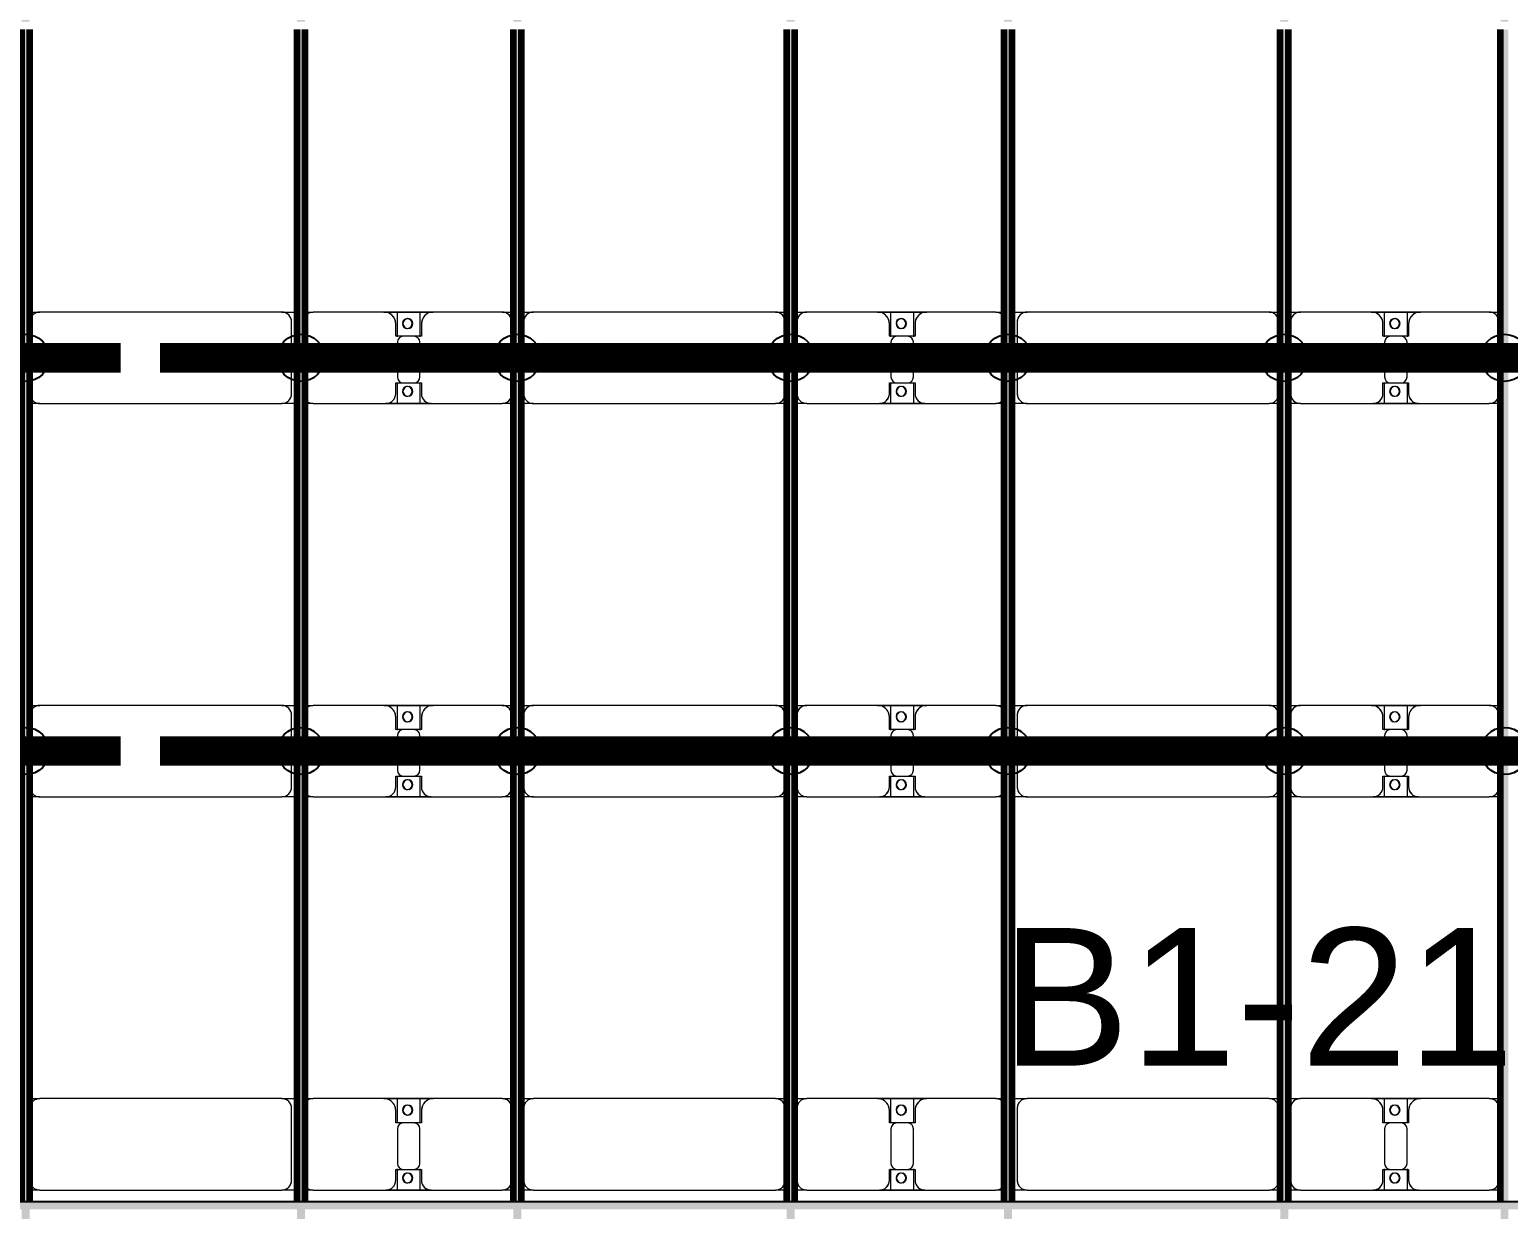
# Model space of a CAD drawing. Header units: millimetres. Extents: x -268744 to 115753, y -96240 to -10461.
# Drawn here: x -239644 to -232124, y -28647 to -22647 of the extents above; entities that cross this region are included whole.
import ezdxf

# ---------------------------------------------------------------- set-up
doc = ezdxf.new("R2010")
doc.units = ezdxf.units.MM
doc.layers.add('A-GENM', color=13, linetype='Continuous', lineweight=9)
doc.layers.add('S-BEAM', color=12, linetype='Continuous', lineweight=9)
doc.layers.add('GC-GHI CHU', color=2, linetype='Continuous')
doc.layers.add('GC-HOP 40x60 GIA CUONG', color=1, linetype='Continuous')
doc.styles.add('GC_VN', font='arial.ttf')

# ---------------------------------------------------------------- blocks, each defined once
blk = doc.blocks.new('Dầm C52 - Dầm C52-V2-KHUNG KẾT CẤU BÈ PIN 1')
at = {"layer": 'S-BEAM', "lineweight": 140}
h = blk.add_hatch(color=1, dxfattribs=at)
h.paths.add_polyline_path([(-25480.9, 20), (-25480.9, -20), (-25440.9, -20), (-25440.9, 20)])
h.paths.add_polyline_path([(-25400.9, 20), (-25400.9, -20), (-19440.9, -20), (-19443, 20), (-24983.5, 20)])
h.paths.add_polyline_path([(-19400.9, 20), (-19400.9, -20), (-13440.9, -20), (-13440.9, 20), (-18519.6, 20)])
h.paths.add_polyline_path([(-13400.9, -20), (-7440.9, -20), (-7440.9, 20), (-13400.9, 20)])
h.paths.add_polyline_path([(-7400.9, 20), (-7400.9, -20), (-1440.9, -20), (-1440.9, 20), (-6515.3, 20)])
h.paths.add_polyline_path([(-1400.9, 20), (-1400.9, -20), (4559.1, -20), (4559.1, 20), (-974.9, 20)])
h.paths.add_polyline_path([(4599.1, -20), (10559.1, -20), (10559.1, 20), (4599.1, 20)])
h.paths.add_polyline_path([(10599.1, -20), (16559.1, -20), (16559.1, 20), (10599.1, 20)])
h.paths.add_polyline_path([(16599.1, 20), (16599.1, -20), (22559.1, -20), (22559.1, 20), (17493.2, 20)])
h.paths.add_polyline_path([(22599.1, 20), (22599.1, -20), (25259.1, -20), (25259.1, 20), (23033.7, 20)])
h.paths.add_polyline_path([(25299.1, -20), (25480.9, -20), (25480.9, 20), (25299.1, 20)])
at = {"layer": 'S-BEAM', "color": 1, "lineweight": 140}
for p, q in [((16599.1, 20), (22559.1, 20)), ((22559.1, -20), (16599.1, -20))]:
    blk.add_line(p, q, dxfattribs=at)
blk = doc.blocks.new('Dầm C52 - Dầm C52-102503-KHUNG KẾT CẤU BÈ PIN 1')
at = {"layer": 'S-BEAM', "lineweight": 140}
h = blk.add_hatch(color=1, dxfattribs=at)
h.paths.add_polyline_path([(-25480.9, 20), (-25480.9, -20), (-25440.9, -20), (-25440.9, 20)])
h.paths.add_polyline_path([(-25400.9, 20), (-25400.9, -20), (-19440.9, -20), (-19443, 20), (-24983.5, 20)])
h.paths.add_polyline_path([(-19400.9, 20), (-19400.9, -20), (-13440.9, -20), (-13440.9, 20), (-17596.2, 20)])
h.paths.add_polyline_path([(-13400.9, -20), (-7440.9, -20), (-7440.9, 20), (-13400.9, 20)])
h.paths.add_polyline_path([(-7400.9, -20), (-1440.9, -20), (-1440.9, 20), (-7400.9, 20)])
h.paths.add_polyline_path([(-1400.9, -20), (4559.1, -20), (4559.1, 20), (-1400.9, 20)])
h.paths.add_polyline_path([(4599.1, -20), (10559.1, -20), (10559.1, 20), (4599.1, 20)])
h.paths.add_polyline_path([(10599.1, 20), (10599.1, -20), (16559.1, -20), (16559.1, 20), (11952.8, 20)])
h.paths.add_polyline_path([(16599.1, -20), (22559.1, -20), (22559.1, 20), (16599.1, 20)])
h.paths.add_polyline_path([(22599.1, -20), (25259.1, -20), (25259.1, 20), (22599.1, 20)])
h.paths.add_polyline_path([(25299.1, -20), (25441.8, -20), (25441.8, 20), (25299.1, 20)])
at = {"layer": 'S-BEAM', "color": 1, "lineweight": 140}
for p, q in [((16599.1, 20), (22559.1, 20)), ((22559.1, -20), (16599.1, -20))]:
    blk.add_line(p, q, dxfattribs=at)
blk = doc.blocks.new('Dầm C52 - Dầm C52-V20-KHUNG KẾT CẤU BÈ PIN 1')
at = {"layer": 'S-BEAM', "lineweight": 140}
h = blk.add_hatch(color=1, dxfattribs=at)
h.paths.add_polyline_path([(-25480.9, 20), (-25480.9, -20), (-25440.9, -20), (-25440.9, 20)])
h.paths.add_polyline_path([(-25400.9, 1.6), (-25400.9, -20), (-19440.9, -20), (-19443, 20), (-25400.9, 20)])
h.paths.add_polyline_path([(-19400.9, -20), (-13440.9, -20), (-13440.9, 20), (-19400.9, 20), (-19400.9, 1.6)])
h.paths.add_polyline_path([(-13400.9, 1.6), (-13400.9, -20), (-7440.9, -20), (-7440.9, 20), (-13400.9, 20)])
h.paths.add_polyline_path([(-7400.9, 20), (-7400.9, -20), (-1440.9, -20), (-1440.9, 20), (-6515.3, 20)])
h.paths.add_polyline_path([(-1400.9, 1.6), (-1400.9, -20), (4559.1, -20), (4559.1, 20), (-1400.9, 20)])
h.paths.add_polyline_path([(4599.1, 1.6), (4599.1, -20), (10559.1, -20), (10559.1, 20), (4599.1, 20)])
h.paths.add_polyline_path([(10599.1, 20), (10599.1, -20), (16559.1, -20), (16559.1, 20), (11029.4, 20)])
h.paths.add_polyline_path([(16599.1, 20), (16599.1, -20), (22559.1, -20), (22559.1, 20), (17493.2, 20)])
h.paths.add_polyline_path([(22599.1, 1.6), (22599.1, -20), (25259.1, -20), (25259.1, 20), (22599.1, 20)])
h.paths.add_polyline_path([(25299.1, -20), (25441.8, -20), (25441.8, 20), (25299.1, 20), (25299.1, 1.6)])
at = {"layer": 'S-BEAM', "color": 1, "lineweight": 140}
for p, q in [((16599.1, 20), (22559.1, 20)), ((22559.1, -20), (16599.1, -20))]:
    blk.add_line(p, q, dxfattribs=at)
blk = doc.blocks.new('Dầm C52 - Dầm C52-V1-KHUNG KẾT CẤU BÈ PIN 1')
at = {"layer": 'S-BEAM', "lineweight": 140}
h = blk.add_hatch(color=1, dxfattribs=at)
h.paths.add_polyline_path([(-25480.9, 20), (-25480.9, -20), (-25440.9, -20), (-25445.2, 20)])
h.paths.add_polyline_path([(-25400.9, -20), (-19440.9, -20), (-19443, 20), (-25400.9, 20)])
h.paths.add_polyline_path([(-19400.9, 20), (-19400.9, -20), (-13440.9, -20), (-13440.9, 20), (-18981.3, 20)])
h.paths.add_polyline_path([(-13400.9, -20), (-7440.9, -20), (-7440.9, 20), (-13400.9, 20)])
h.paths.add_polyline_path([(-7400.9, 20), (-7400.9, -20), (-1440.9, -20), (-1440.9, 20), (-6977, 20)])
h.paths.add_polyline_path([(-1400.9, -20), (4559.1, -20), (4559.1, 20), (-1400.9, 20)])
h.paths.add_polyline_path([(4599.1, 20), (4599.1, -20), (10559.1, -20), (10559.1, 20), (5027.2, 20)])
h.paths.add_polyline_path([(10599.1, -20), (16559.1, -20), (16559.1, 20), (10599.1, 20)])
h.paths.add_polyline_path([(16599.1, 20), (16599.1, -20), (22559.1, -20), (22559.1, 20), (17031.5, 20)])
h.paths.add_polyline_path([(22599.1, -20), (25259.1, -20), (25259.1, 20), (22599.1, 20)])
h.paths.add_polyline_path([(25299.1, -20), (25480.9, -20), (25480.9, 20), (25299.1, 20)])
at = {"layer": 'S-BEAM', "color": 1, "lineweight": 140}
for p, q in [((16599.1, 20), (22559.1, 20)), ((22559.1, -20), (16599.1, -20))]:
    blk.add_line(p, q, dxfattribs=at)
blk = doc.blocks.new('Dầm C52 - Dầm C52-V21-KHUNG KẾT CẤU BÈ PIN 1')
at = {"layer": 'S-BEAM', "lineweight": 140}
h = blk.add_hatch(color=1, dxfattribs=at)
h.paths.add_polyline_path([(-25480.9, 20), (-25480.9, -20), (-25440.9, -20), (-25445.2, 20)])
h.paths.add_polyline_path([(-25400.9, 20), (-25400.9, -20), (-19440.9, -20), (-19443, 20), (-24983.5, 20)])
h.paths.add_polyline_path([(-19400.9, 5.7), (-19400.9, -20), (-13440.9, -20), (-13440.9, 20), (-19400.9, 20)])
h.paths.add_polyline_path([(-13400.9, 5.7), (-13400.9, -20), (-7440.9, -20), (-7440.9, 20), (-13400.9, 20)])
h.paths.add_polyline_path([(-7400.9, -20), (-1440.9, -20), (-1440.9, 20), (-7400.9, 20), (-7400.9, 5.7)])
h.paths.add_polyline_path([(-1400.9, 5.7), (-1400.9, -20), (4559.1, -20), (4559.1, 20), (-1400.9, 20)])
h.paths.add_polyline_path([(4599.1, 20), (4599.1, -20), (10559.1, -20), (10559.1, 20), (5027.2, 20)])
h.paths.add_polyline_path([(10599.1, 5.7), (10599.1, -20), (16559.1, -20), (16559.1, 20), (10599.1, 20)])
h.paths.add_polyline_path([(16599.1, -20), (22559.1, -20), (22559.1, 20), (16599.1, 20), (16599.1, 5.7)])
h.paths.add_polyline_path([(22599.1, 5.7), (22599.1, -20), (25259.1, -20), (25259.1, 20), (22599.1, 20)])
h.paths.add_polyline_path([(25299.1, -20), (25480.9, -20), (25480.9, 20), (25299.1, 20), (25299.1, 5.7)])
at = {"layer": 'S-BEAM', "color": 1, "lineweight": 140}
blk.add_line((16599.1, 20), (22559.1, 20), dxfattribs=at)
blk = doc.blocks.new('Dai phao do pin - DẢI PHAO ĐỠ PIN-V17-KHUNG KẾT CẤU BÈ PIN 1')
at = {"layer": 'A-GENM', "color": 7}
for p, q in [((14387.6, 241.6), (14439.7, 241.6)), ((14387.6, 241.6), (14439.7, 241.6)), ((15670.3, 241.6), (14439.7, 241.6)), ((15670.3, 241.6), (15747.6, 241.6)), ((15670.3, 241.6), (15747.6, 241.6)), ((15787.6, 241.6), (15829.7, 241.6)), ((15787.6, 241.6), (15829.7, 241.6)), ((16189.7, 241.6), (15829.7, 241.6)), ((16189.7, 241.6), (16372.2, 241.6)), ((16372.2, 241.6), (16189.7, 241.6)), ((16257.8, 241.6), (16440.3, 241.6)), ((16257.8, 116.2), (16257.8, 241.6)), ((16440.3, 241.6), (16257.8, 241.6)), ((16372.2, 241.6), (16372.2, 116.2)), ((16790.3, 241.6), (16440.3, 241.6)), ((16790.3, 241.6), (16847.6, 241.6)), ((16790.3, 241.6), (16847.6, 241.6)), ((16887.6, 241.6), (16949.7, 241.6)), ((16887.6, 241.6), (16949.7, 241.6)), ((18180.3, 241.6), (16949.7, 241.6)), ((18180.3, 241.6), (18237.6, 241.6)), ((18180.3, 241.6), (18237.6, 241.6)), ((18277.6, 241.6), (18339.7, 241.6)), ((18277.6, 241.6), (18339.7, 241.6)), ((18699.7, 241.6), (18339.7, 241.6)), ((18699.7, 241.6), (18882.2, 241.6)), ((18882.2, 241.6), (18699.7, 241.6)), ((18767.8, 241.6), (18950.3, 241.6)), ((18767.8, 116.2), (18767.8, 241.6)), ((18950.3, 241.6), (18767.8, 241.6)), ((18882.2, 241.6), (18882.2, 116.2)), ((19300.3, 241.6), (18950.3, 241.6)), ((19300.3, 241.6), (19342.6, 241.6)), ((19300.3, 241.6), (19342.6, 241.6)), ((19382.6, 241.6), (19459.7, 241.6)), ((19382.6, 241.6), (19459.7, 241.6)), ((20690.3, 241.6), (19459.7, 241.6)), ((20690.3, 241.6), (20747.6, 241.6)), ((20690.3, 241.6), (20747.6, 241.6)), ((20787.6, 241.6), (20849.7, 241.6)), ((20787.6, 241.6), (20849.7, 241.6)), ((21209.7, 241.6), (20849.7, 241.6)), ((21209.7, 241.6), (21392.2, 241.6)), ((21392.2, 241.6), (21209.7, 241.6)), ((21277.8, 241.6), (21460.3, 241.6)), ((21277.8, 116.2), (21277.8, 241.6)), ((21460.3, 241.6), (21277.8, 241.6)), ((21392.2, 241.6), (21392.2, 116.2)), ((21810.3, 241.6), (21460.3, 241.6)), ((21810.3, 241.6), (21867.6, 241.6)), ((21810.3, 241.6), (21867.6, 241.6)), ((14389.7, 191.6), (14389.7, -173.4)), ((15720.3, -173.4), (15720.3, 191.6)), ((16249.7, 118.2), (16249.7, 181.6)), ((16380.3, 181.6), (16380.3, 118.2)), ((16840.3, -173.4), (16840.3, 191.6)), ((16899.7, 191.6), (16899.7, -173.4)), ((18230.3, -173.4), (18230.3, 191.6)), ((18289.7, 191.6), (18289.7, -173.4)), ((18759.7, 118.2), (18759.7, 181.6)), ((18890.3, 181.6), (18890.3, 118.2)), ((19409.7, 191.6), (19409.7, -173.4)), ((20740.3, -173.4), (20740.3, 191.6)), ((20799.7, 191.6), (20799.7, -173.4)), ((21269.7, 118.2), (21269.7, 181.6)), ((21400.3, 181.6), (21400.3, 118.2)), ((21860.3, -173.4), (21860.3, 191.6)), ((16342.2, 118.2), (16249.7, 118.2)), ((16257.8, 88.2), (16257.8, -88.2)), ((16380.3, 118.2), (16287.8, 118.2)), ((16372.2, -88.2), (16372.2, 88.2)), ((18852.2, 118.2), (18759.7, 118.2)), ((18767.8, 88.2), (18767.8, -88.2)), ((18890.3, 118.2), (18797.8, 118.2)), ((18882.2, -88.2), (18882.2, 88.2)), ((21362.2, 118.2), (21269.7, 118.2)), ((21277.8, 88.2), (21277.8, -88.2)), ((21400.3, 118.2), (21307.8, 118.2)), ((21392.2, -88.2), (21392.2, 88.2)), ((16249.7, -173.4), (16249.7, -118.2)), ((16249.7, -118.2), (16342.2, -118.2)), ((16257.8, -223.4), (16257.8, -116.2)), ((16287.8, -118.2), (16380.3, -118.2)), ((16372.2, -116.2), (16372.2, -223.4)), ((16380.3, -118.2), (16380.3, -173.4)), ((18759.7, -173.4), (18759.7, -118.2)), ((18759.7, -118.2), (18852.2, -118.2)), ((18767.8, -223.4), (18767.8, -116.2)), ((18797.8, -118.2), (18890.3, -118.2)), ((18882.2, -116.2), (18882.2, -223.4)), ((18890.3, -118.2), (18890.3, -173.4)), ((21269.7, -173.4), (21269.7, -118.2)), ((21269.7, -118.2), (21362.2, -118.2)), ((21277.8, -223.4), (21277.8, -116.2)), ((21307.8, -118.2), (21400.3, -118.2)), ((21392.2, -116.2), (21392.2, -223.4)), ((21400.3, -118.2), (21400.3, -173.4)), ((14439.7, -223.4), (14387.6, -223.4)), ((14439.7, -223.4), (14387.6, -223.4)), ((14439.7, -223.4), (15670.3, -223.4)), ((15747.6, -223.4), (15670.3, -223.4)), ((15747.6, -223.4), (15670.3, -223.4)), ((15829.7, -223.4), (15787.6, -223.4)), ((15829.7, -223.4), (15787.6, -223.4)), ((15829.7, -223.4), (16199.7, -223.4)), ((16372.2, -223.4), (16199.7, -223.4)), ((16199.7, -223.4), (16372.2, -223.4)), ((16430.3, -223.4), (16257.8, -223.4)), ((16257.8, -223.4), (16430.3, -223.4)), ((16430.3, -223.4), (16790.3, -223.4)), ((16847.6, -223.4), (16790.3, -223.4)), ((16847.6, -223.4), (16790.3, -223.4)), ((16949.7, -223.4), (16887.6, -223.4)), ((16949.7, -223.4), (16887.6, -223.4)), ((16949.7, -223.4), (18180.3, -223.4)), ((18237.6, -223.4), (18180.3, -223.4)), ((18237.6, -223.4), (18180.3, -223.4)), ((18339.7, -223.4), (18277.6, -223.4)), ((18339.7, -223.4), (18277.6, -223.4)), ((18339.7, -223.4), (18709.7, -223.4)), ((18882.2, -223.4), (18709.7, -223.4)), ((18709.7, -223.4), (18882.2, -223.4)), ((18940.3, -223.4), (18767.8, -223.4)), ((18767.8, -223.4), (18940.3, -223.4)), ((18940.3, -223.4), (19300.3, -223.4)), ((19342.6, -223.4), (19300.3, -223.4)), ((19342.6, -223.4), (19300.3, -223.4)), ((19459.7, -223.4), (19382.6, -223.4)), ((19459.7, -223.4), (19382.6, -223.4)), ((19459.7, -223.4), (20690.3, -223.4)), ((20747.6, -223.4), (20690.3, -223.4)), ((20747.6, -223.4), (20690.3, -223.4)), ((20849.7, -223.4), (20787.6, -223.4)), ((20849.7, -223.4), (20787.6, -223.4)), ((20849.7, -223.4), (21219.7, -223.4)), ((21392.2, -223.4), (21219.7, -223.4)), ((21219.7, -223.4), (21392.2, -223.4)), ((21450.3, -223.4), (21277.8, -223.4)), ((21277.8, -223.4), (21450.3, -223.4)), ((21450.3, -223.4), (21810.3, -223.4)), ((21867.6, -223.4), (21810.3, -223.4)), ((21867.6, -223.4), (21810.3, -223.4))]:
    blk.add_line(p, q, dxfattribs=at)
for centre, radius, start, end in [((14439.7, 191.6), 50, 90, 180), ((14439.7, 191.6), 50, 105, 135), ((15670.3, 191.6), 50, 360, 90), ((15670.3, 191.6), 50, 60, 90), ((15829.7, 191.6), 50, 90, 150), ((15829.7, 191.6), 50, 105, 150), ((16189.7, 181.6), 60, 0, 90), ((16189.7, 181.6), 60, 0, 60), ((16440.3, 181.6), 60, 90, 180), ((16440.3, 181.6), 60, 120, 180), ((16790.3, 191.6), 50, 0, 90), ((16790.3, 191.6), 50, 0, 75), ((16949.7, 191.6), 50, 90, 180), ((16949.7, 191.6), 50, 105, 135), ((18180.3, 191.6), 50, 0, 90), ((18180.3, 191.6), 50, 60, 90), ((18339.7, 191.6), 50, 90, 180), ((18339.7, 191.6), 50, 105, 180), ((18699.7, 181.6), 60, 360, 90), ((18699.7, 181.6), 60, 360, 60), ((18950.3, 181.6), 60, 90, 180), ((18950.3, 181.6), 60, 120, 180), ((19300.3, 191.6), 50, 30, 90), ((19300.3, 191.6), 50, 30, 75), ((19459.7, 191.6), 50, 90, 180), ((19459.7, 191.6), 50, 105, 135), ((20690.3, 191.6), 50, 0, 90), ((20690.3, 191.6), 50, 60, 90), ((20849.7, 191.6), 50, 90, 180), ((20849.7, 191.6), 50, 105, 180), ((21209.7, 181.6), 60, 0, 90), ((21209.7, 181.6), 60, 0, 60), ((21460.3, 181.6), 60, 90, 180), ((21460.3, 181.6), 60, 120, 180), ((21810.3, 191.6), 50, 0, 90), ((21810.3, 191.6), 50, 0, 75), ((14439.7, 191.6), 50, 150, 180), ((15670.3, 191.6), 50, 15, 30), ((16308.6, 183.2), 25, 0, 180), ((16308.6, 183.2), 25, 180, 0), ((16308.6, 183.2), 25, 360, 165), ((16311.4, 183.2), 25, 0, 180), ((16311.4, 183.2), 25, 90, 180), ((16311.4, 183.2), 25, 180, 360), ((16311.4, 183.2), 25, 180, 300), ((16308.6, 183.2), 25, 210, 0), ((16311.4, 183.2), 25, 15, 75), ((16311.4, 183.2), 25, 330, 345), ((16949.7, 191.6), 50, 150, 180), ((18180.3, 191.6), 50, 15, 30), ((18818.6, 183.2), 25, 0, 180), ((18818.6, 183.2), 25, 180, 0), ((18818.6, 183.2), 25, 0, 165), ((18821.4, 183.2), 25, 0, 180), ((18821.4, 183.2), 25, 90, 180), ((18821.4, 183.2), 25, 180, 0), ((18821.4, 183.2), 25, 180, 300), ((18818.6, 183.2), 25, 210, 0), ((18821.4, 183.2), 25, 15, 75), ((18821.4, 183.2), 25, 330, 345), ((19459.7, 191.6), 50, 150, 180), ((20690.3, 191.6), 50, 15, 30), ((21328.6, 183.2), 25, 0, 180), ((21328.6, 183.2), 25, 180, 0), ((21328.6, 183.2), 25, 0, 165), ((21331.4, 183.2), 25, 360, 180), ((21331.4, 183.2), 25, 90, 180), ((21331.4, 183.2), 25, 180, 0), ((21331.4, 183.2), 25, 180, 300), ((21328.6, 183.2), 25, 210, 0), ((21331.4, 183.2), 25, 15, 75), ((21331.4, 183.2), 25, 330, 345), ((16287.8, 88.2), 30, 90, 180), ((16342.2, 88.2), 30, 0, 90), ((18797.8, 88.2), 30, 90, 180), ((18852.2, 88.2), 30, 360, 90), ((21307.8, 88.2), 30, 90, 180), ((21362.2, 88.2), 30, 0, 90), ((16287.8, -88.2), 30, 180, 270), ((16308.6, -161.8), 25, 360, 180), ((16308.6, -161.8), 25, 105, 165), ((16311.4, -161.8), 25, 0, 180), ((16311.4, -161.8), 25, 105, 180), ((16308.6, -161.8), 25, 0, 75), ((16311.4, -161.8), 25, 15, 75), ((16342.2, -88.2), 30, 270, 0), ((18797.8, -88.2), 30, 180, 270), ((18818.6, -161.8), 25, 0, 180), ((18818.6, -161.8), 25, 105, 165), ((18821.4, -161.8), 25, 0, 180), ((18821.4, -161.8), 25, 105, 180), ((18818.6, -161.8), 25, 0, 75), ((18821.4, -161.8), 25, 15, 75), ((18852.2, -88.2), 30, 270, 0), ((21307.8, -88.2), 30, 180, 270), ((21328.6, -161.8), 25, 0, 180), ((21328.6, -161.8), 25, 105, 165), ((21331.4, -161.8), 25, 360, 180), ((21331.4, -161.8), 25, 105, 180), ((21328.6, -161.8), 25, 0, 75), ((21331.4, -161.8), 25, 15, 75), ((21362.2, -88.2), 30, 270, 0), ((14439.7, -173.4), 50, 180, 270), ((14439.7, -173.4), 50, 180, 210), ((14439.7, -173.4), 50, 240, 270), ((15670.3, -173.4), 50, 270, 0), ((15670.3, -173.4), 50, 285, 300), ((15670.3, -173.4), 50, 330, 0), ((15829.7, -173.4), 50, 210, 270), ((15829.7, -173.4), 50, 210, 255), ((16199.7, -173.4), 50, 270, 360), ((16199.7, -173.4), 50, 285, 360), ((16308.6, -161.8), 25, 180, 360), ((16308.6, -161.8), 25, 195, 360), ((16311.4, -161.8), 25, 180, 0), ((16311.4, -161.8), 25, 180, 270), ((16311.4, -161.8), 25, 285, 345), ((16430.3, -173.4), 50, 180, 270), ((16430.3, -173.4), 50, 180, 255), ((16790.3, -173.4), 50, 270, 360), ((16790.3, -173.4), 50, 285, 360), ((16949.7, -173.4), 50, 180, 270), ((16949.7, -173.4), 50, 180, 210), ((16949.7, -173.4), 50, 240, 270), ((18180.3, -173.4), 50, 270, 0), ((18180.3, -173.4), 50, 285, 300), ((18180.3, -173.4), 50, 330, 360), ((18339.7, -173.4), 50, 180, 270), ((18339.7, -173.4), 50, 180, 255), ((18709.7, -173.4), 50, 270, 360), ((18709.7, -173.4), 50, 285, 360), ((18818.6, -161.8), 25, 180, 0), ((18818.6, -161.8), 25, 195, 0), ((18821.4, -161.8), 25, 180, 0), ((18821.4, -161.8), 25, 180, 270), ((18821.4, -161.8), 25, 285, 345), ((18940.3, -173.4), 50, 180, 270), ((18940.3, -173.4), 50, 180, 255), ((19300.3, -173.4), 50, 270, 330), ((19300.3, -173.4), 50, 285, 330), ((19459.7, -173.4), 50, 180, 270), ((19459.7, -173.4), 50, 180, 210), ((19459.7, -173.4), 50, 240, 270), ((20690.3, -173.4), 50, 270, 0), ((20690.3, -173.4), 50, 285, 300), ((20690.3, -173.4), 50, 330, 0), ((20849.7, -173.4), 50, 180, 270), ((20849.7, -173.4), 50, 180, 255), ((21219.7, -173.4), 50, 270, 360), ((21219.7, -173.4), 50, 285, 360), ((21328.6, -161.8), 25, 180, 0), ((21328.6, -161.8), 25, 195, 0), ((21331.4, -161.8), 25, 180, 360), ((21331.4, -161.8), 25, 180, 270), ((21331.4, -161.8), 25, 285, 345), ((21450.3, -173.4), 50, 180, 270), ((21450.3, -173.4), 50, 180, 255), ((21810.3, -173.4), 50, 270, 0), ((21810.3, -173.4), 50, 285, 0)]:
    blk.add_arc(centre, radius, start, end, dxfattribs=at)
blk = doc.blocks.new('Dai phao do pin - DẢI PHAO ĐỠ PIN-V22-KHUNG KẾT CẤU BÈ PIN 1')
at = {"layer": 'A-GENM', "color": 7}
for p, q in [((14387.6, 241.6), (14439.7, 241.6)), ((14387.6, 241.6), (14439.7, 241.6)), ((15670.3, 241.6), (14439.7, 241.6)), ((15670.3, 241.6), (15747.6, 241.6)), ((15670.3, 241.6), (15747.6, 241.6)), ((15787.6, 241.6), (15829.7, 241.6)), ((15787.6, 241.6), (15829.7, 241.6)), ((16189.7, 241.6), (15829.7, 241.6)), ((16189.7, 241.6), (16372.2, 241.6)), ((16372.2, 241.6), (16189.7, 241.6)), ((16257.8, 241.6), (16440.3, 241.6)), ((16257.8, 116.2), (16257.8, 241.6)), ((16440.3, 241.6), (16257.8, 241.6)), ((16372.2, 241.6), (16372.2, 116.2)), ((16790.3, 241.6), (16440.3, 241.6)), ((16790.3, 241.6), (16847.6, 241.6)), ((16790.3, 241.6), (16847.6, 241.6)), ((16887.6, 241.6), (16949.7, 241.6)), ((16887.6, 241.6), (16949.7, 241.6)), ((18180.3, 241.6), (16949.7, 241.6)), ((18180.3, 241.6), (18237.6, 241.6)), ((18180.3, 241.6), (18237.6, 241.6)), ((18277.6, 241.6), (18339.7, 241.6)), ((18277.6, 241.6), (18339.7, 241.6)), ((18699.7, 241.6), (18339.7, 241.6)), ((18699.7, 241.6), (18882.2, 241.6)), ((18882.2, 241.6), (18699.7, 241.6)), ((18767.8, 241.6), (18950.3, 241.6)), ((18767.8, 116.2), (18767.8, 241.6)), ((18950.3, 241.6), (18767.8, 241.6)), ((18882.2, 241.6), (18882.2, 116.2)), ((19300.3, 241.6), (18950.3, 241.6)), ((19300.3, 241.6), (19342.6, 241.6)), ((19300.3, 241.6), (19342.6, 241.6)), ((19382.6, 241.6), (19459.7, 241.6)), ((19382.6, 241.6), (19459.7, 241.6)), ((20690.3, 241.6), (19459.7, 241.6)), ((20690.3, 241.6), (20747.6, 241.6)), ((20690.3, 241.6), (20747.6, 241.6)), ((20787.6, 241.6), (20849.7, 241.6)), ((20787.6, 241.6), (20849.7, 241.6)), ((21209.7, 241.6), (20849.7, 241.6)), ((21209.7, 241.6), (21392.2, 241.6)), ((21392.2, 241.6), (21209.7, 241.6)), ((21277.8, 241.6), (21460.3, 241.6)), ((21277.8, 116.2), (21277.8, 241.6)), ((21460.3, 241.6), (21277.8, 241.6)), ((21392.2, 241.6), (21392.2, 116.2)), ((21810.3, 241.6), (21460.3, 241.6)), ((21810.3, 241.6), (21867.6, 241.6)), ((21810.3, 241.6), (21867.6, 241.6)), ((14389.7, 191.6), (14389.7, -173.4)), ((15720.3, -173.4), (15720.3, 191.6)), ((16249.7, 118.2), (16249.7, 181.6)), ((16380.3, 181.6), (16380.3, 118.2)), ((16840.3, -173.4), (16840.3, 191.6)), ((16899.7, 191.6), (16899.7, -173.4)), ((18230.3, -173.4), (18230.3, 191.6)), ((18289.7, 191.6), (18289.7, -173.4)), ((18759.7, 118.2), (18759.7, 181.6)), ((18890.3, 181.6), (18890.3, 118.2)), ((19409.7, 191.6), (19409.7, -173.4)), ((20740.3, -173.4), (20740.3, 191.6)), ((20799.7, 191.6), (20799.7, -173.4)), ((21269.7, 118.2), (21269.7, 181.6)), ((21400.3, 181.6), (21400.3, 118.2)), ((21860.3, -173.4), (21860.3, 191.6)), ((16342.2, 118.2), (16249.7, 118.2)), ((16257.8, 88.2), (16257.8, -88.2)), ((16380.3, 118.2), (16287.8, 118.2)), ((16372.2, -88.2), (16372.2, 88.2)), ((18852.2, 118.2), (18759.7, 118.2)), ((18767.8, 88.2), (18767.8, -88.2)), ((18890.3, 118.2), (18797.8, 118.2)), ((18882.2, -88.2), (18882.2, 88.2)), ((21362.2, 118.2), (21269.7, 118.2)), ((21277.8, 88.2), (21277.8, -88.2)), ((21400.3, 118.2), (21307.8, 118.2)), ((21392.2, -88.2), (21392.2, 88.2)), ((16249.7, -173.4), (16249.7, -118.2)), ((16249.7, -118.2), (16342.2, -118.2)), ((16257.8, -223.4), (16257.8, -116.2)), ((16287.8, -118.2), (16380.3, -118.2)), ((16372.2, -116.2), (16372.2, -223.4)), ((16380.3, -118.2), (16380.3, -173.4)), ((18759.7, -173.4), (18759.7, -118.2)), ((18759.7, -118.2), (18852.2, -118.2)), ((18767.8, -223.4), (18767.8, -116.2)), ((18797.8, -118.2), (18890.3, -118.2)), ((18882.2, -116.2), (18882.2, -223.4)), ((18890.3, -118.2), (18890.3, -173.4)), ((21269.7, -173.4), (21269.7, -118.2)), ((21269.7, -118.2), (21362.2, -118.2)), ((21277.8, -223.4), (21277.8, -116.2)), ((21307.8, -118.2), (21400.3, -118.2)), ((21392.2, -116.2), (21392.2, -223.4)), ((21400.3, -118.2), (21400.3, -173.4)), ((14439.7, -223.4), (14387.6, -223.4)), ((14439.7, -223.4), (14387.6, -223.4)), ((14439.7, -223.4), (15670.3, -223.4)), ((15747.6, -223.4), (15670.3, -223.4)), ((15747.6, -223.4), (15670.3, -223.4)), ((15829.7, -223.4), (15787.6, -223.4)), ((15829.7, -223.4), (15787.6, -223.4)), ((15829.7, -223.4), (16199.7, -223.4)), ((16372.2, -223.4), (16199.7, -223.4)), ((16199.7, -223.4), (16372.2, -223.4)), ((16430.3, -223.4), (16257.8, -223.4)), ((16257.8, -223.4), (16430.3, -223.4)), ((16430.3, -223.4), (16790.3, -223.4)), ((16847.6, -223.4), (16790.3, -223.4)), ((16847.6, -223.4), (16790.3, -223.4)), ((16949.7, -223.4), (16887.6, -223.4)), ((16949.7, -223.4), (16887.6, -223.4)), ((16949.7, -223.4), (18180.3, -223.4)), ((18237.6, -223.4), (18180.3, -223.4)), ((18237.6, -223.4), (18180.3, -223.4)), ((18339.7, -223.4), (18277.6, -223.4)), ((18339.7, -223.4), (18277.6, -223.4)), ((18339.7, -223.4), (18709.7, -223.4)), ((18882.2, -223.4), (18709.7, -223.4)), ((18709.7, -223.4), (18882.2, -223.4)), ((18940.3, -223.4), (18767.8, -223.4)), ((18767.8, -223.4), (18940.3, -223.4)), ((18940.3, -223.4), (19300.3, -223.4)), ((19342.6, -223.4), (19300.3, -223.4)), ((19342.6, -223.4), (19300.3, -223.4)), ((19459.7, -223.4), (19382.6, -223.4)), ((19459.7, -223.4), (19382.6, -223.4)), ((19459.7, -223.4), (20690.3, -223.4)), ((20747.6, -223.4), (20690.3, -223.4)), ((20747.6, -223.4), (20690.3, -223.4)), ((20849.7, -223.4), (20787.6, -223.4)), ((20849.7, -223.4), (20787.6, -223.4)), ((20849.7, -223.4), (21219.7, -223.4)), ((21392.2, -223.4), (21219.7, -223.4)), ((21219.7, -223.4), (21392.2, -223.4)), ((21450.3, -223.4), (21277.8, -223.4)), ((21277.8, -223.4), (21450.3, -223.4)), ((21450.3, -223.4), (21810.3, -223.4)), ((21867.6, -223.4), (21810.3, -223.4)), ((21867.6, -223.4), (21810.3, -223.4))]:
    blk.add_line(p, q, dxfattribs=at)
for centre, radius, start, end in [((14439.7, 191.6), 50, 90, 180), ((14439.7, 191.6), 50, 105, 135), ((15670.3, 191.6), 50, 360, 90), ((15670.3, 191.6), 50, 60, 90), ((15829.7, 191.6), 50, 90, 150), ((15829.7, 191.6), 50, 105, 150), ((16189.7, 181.6), 60, 0, 90), ((16189.7, 181.6), 60, 0, 60), ((16440.3, 181.6), 60, 90, 180), ((16440.3, 181.6), 60, 120, 180), ((16790.3, 191.6), 50, 0, 90), ((16790.3, 191.6), 50, 0, 75), ((16949.7, 191.6), 50, 90, 180), ((16949.7, 191.6), 50, 105, 135), ((18180.3, 191.6), 50, 0, 90), ((18180.3, 191.6), 50, 60, 90), ((18339.7, 191.6), 50, 90, 180), ((18339.7, 191.6), 50, 105, 180), ((18699.7, 181.6), 60, 360, 90), ((18699.7, 181.6), 60, 360, 60), ((18950.3, 181.6), 60, 90, 180), ((18950.3, 181.6), 60, 120, 180), ((19300.3, 191.6), 50, 30, 90), ((19300.3, 191.6), 50, 30, 75), ((19459.7, 191.6), 50, 90, 180), ((19459.7, 191.6), 50, 105, 135), ((20690.3, 191.6), 50, 0, 90), ((20690.3, 191.6), 50, 60, 90), ((20849.7, 191.6), 50, 90, 180), ((20849.7, 191.6), 50, 105, 180), ((21209.7, 181.6), 60, 0, 90), ((21209.7, 181.6), 60, 0, 60), ((21460.3, 181.6), 60, 90, 180), ((21460.3, 181.6), 60, 120, 180), ((21810.3, 191.6), 50, 0, 90), ((21810.3, 191.6), 50, 0, 75), ((14439.7, 191.6), 50, 150, 180), ((15670.3, 191.6), 50, 15, 30), ((16308.6, 183.2), 25, 0, 180), ((16308.6, 183.2), 25, 180, 0), ((16308.6, 183.2), 25, 360, 165), ((16311.4, 183.2), 25, 0, 180), ((16311.4, 183.2), 25, 90, 180), ((16311.4, 183.2), 25, 180, 360), ((16311.4, 183.2), 25, 180, 300), ((16308.6, 183.2), 25, 210, 0), ((16311.4, 183.2), 25, 15, 75), ((16311.4, 183.2), 25, 330, 345), ((16949.7, 191.6), 50, 150, 180), ((18180.3, 191.6), 50, 15, 30), ((18818.6, 183.2), 25, 0, 180), ((18818.6, 183.2), 25, 180, 0), ((18818.6, 183.2), 25, 0, 165), ((18821.4, 183.2), 25, 0, 180), ((18821.4, 183.2), 25, 90, 180), ((18821.4, 183.2), 25, 180, 0), ((18821.4, 183.2), 25, 180, 300), ((18818.6, 183.2), 25, 210, 0), ((18821.4, 183.2), 25, 15, 75), ((18821.4, 183.2), 25, 330, 345), ((19459.7, 191.6), 50, 150, 180), ((20690.3, 191.6), 50, 15, 30), ((21328.6, 183.2), 25, 0, 180), ((21328.6, 183.2), 25, 180, 0), ((21328.6, 183.2), 25, 0, 165), ((21331.4, 183.2), 25, 360, 180), ((21331.4, 183.2), 25, 90, 180), ((21331.4, 183.2), 25, 180, 0), ((21331.4, 183.2), 25, 180, 300), ((21328.6, 183.2), 25, 210, 0), ((21331.4, 183.2), 25, 15, 75), ((21331.4, 183.2), 25, 330, 345), ((16287.8, 88.2), 30, 90, 180), ((16342.2, 88.2), 30, 0, 90), ((18797.8, 88.2), 30, 90, 180), ((18852.2, 88.2), 30, 360, 90), ((21307.8, 88.2), 30, 90, 180), ((21362.2, 88.2), 30, 0, 90), ((16287.8, -88.2), 30, 180, 270), ((16308.6, -161.8), 25, 360, 180), ((16308.6, -161.8), 25, 105, 165), ((16311.4, -161.8), 25, 0, 180), ((16311.4, -161.8), 25, 105, 180), ((16308.6, -161.8), 25, 0, 75), ((16311.4, -161.8), 25, 15, 75), ((16342.2, -88.2), 30, 270, 0), ((18797.8, -88.2), 30, 180, 270), ((18818.6, -161.8), 25, 0, 180), ((18818.6, -161.8), 25, 105, 165), ((18821.4, -161.8), 25, 0, 180), ((18821.4, -161.8), 25, 105, 180), ((18818.6, -161.8), 25, 0, 75), ((18821.4, -161.8), 25, 15, 75), ((18852.2, -88.2), 30, 270, 0), ((21307.8, -88.2), 30, 180, 270), ((21328.6, -161.8), 25, 0, 180), ((21328.6, -161.8), 25, 105, 165), ((21331.4, -161.8), 25, 360, 180), ((21331.4, -161.8), 25, 105, 180), ((21328.6, -161.8), 25, 0, 75), ((21331.4, -161.8), 25, 15, 75), ((21362.2, -88.2), 30, 270, 0), ((14439.7, -173.4), 50, 180, 270), ((14439.7, -173.4), 50, 180, 210), ((14439.7, -173.4), 50, 240, 270), ((15670.3, -173.4), 50, 270, 0), ((15670.3, -173.4), 50, 285, 300), ((15670.3, -173.4), 50, 330, 0), ((15829.7, -173.4), 50, 210, 270), ((15829.7, -173.4), 50, 210, 255), ((16199.7, -173.4), 50, 270, 360), ((16199.7, -173.4), 50, 285, 360), ((16308.6, -161.8), 25, 180, 360), ((16308.6, -161.8), 25, 195, 360), ((16311.4, -161.8), 25, 180, 0), ((16311.4, -161.8), 25, 180, 270), ((16311.4, -161.8), 25, 285, 345), ((16430.3, -173.4), 50, 180, 270), ((16430.3, -173.4), 50, 180, 255), ((16790.3, -173.4), 50, 270, 360), ((16790.3, -173.4), 50, 285, 360), ((16949.7, -173.4), 50, 180, 270), ((16949.7, -173.4), 50, 180, 210), ((16949.7, -173.4), 50, 240, 270), ((18180.3, -173.4), 50, 270, 0), ((18180.3, -173.4), 50, 285, 300), ((18180.3, -173.4), 50, 330, 360), ((18339.7, -173.4), 50, 180, 270), ((18339.7, -173.4), 50, 180, 255), ((18709.7, -173.4), 50, 270, 360), ((18709.7, -173.4), 50, 285, 360), ((18818.6, -161.8), 25, 180, 0), ((18818.6, -161.8), 25, 195, 0), ((18821.4, -161.8), 25, 180, 0), ((18821.4, -161.8), 25, 180, 270), ((18821.4, -161.8), 25, 285, 345), ((18940.3, -173.4), 50, 180, 270), ((18940.3, -173.4), 50, 180, 255), ((19300.3, -173.4), 50, 270, 330), ((19300.3, -173.4), 50, 285, 330), ((19459.7, -173.4), 50, 180, 270), ((19459.7, -173.4), 50, 180, 210), ((19459.7, -173.4), 50, 240, 270), ((20690.3, -173.4), 50, 270, 0), ((20690.3, -173.4), 50, 285, 300), ((20690.3, -173.4), 50, 330, 0), ((20849.7, -173.4), 50, 180, 270), ((20849.7, -173.4), 50, 180, 255), ((21219.7, -173.4), 50, 270, 360), ((21219.7, -173.4), 50, 285, 360), ((21328.6, -161.8), 25, 180, 0), ((21328.6, -161.8), 25, 195, 0), ((21331.4, -161.8), 25, 180, 360), ((21331.4, -161.8), 25, 180, 270), ((21331.4, -161.8), 25, 285, 345), ((21450.3, -173.4), 50, 180, 270), ((21450.3, -173.4), 50, 180, 255), ((21810.3, -173.4), 50, 270, 0), ((21810.3, -173.4), 50, 285, 0)]:
    blk.add_arc(centre, radius, start, end, dxfattribs=at)
blk = doc.blocks.new('Dai phao do pin - DẢI PHAO ĐỠ PIN-V23-KHUNG KẾT CẤU BÈ PIN 1')
at = {"layer": 'A-GENM', "color": 7}
for p, q in [((14387.6, 241.6), (14439.7, 241.6)), ((14387.6, 241.6), (14439.7, 241.6)), ((15670.3, 241.6), (14439.7, 241.6)), ((15670.3, 241.6), (15747.6, 241.6)), ((15670.3, 241.6), (15747.6, 241.6)), ((15787.6, 241.6), (15829.7, 241.6)), ((15787.6, 241.6), (15829.7, 241.6)), ((16189.7, 241.6), (15829.7, 241.6)), ((16189.7, 241.6), (16372.2, 241.6)), ((16372.2, 241.6), (16189.7, 241.6)), ((16257.8, 241.6), (16440.3, 241.6)), ((16257.8, 116.2), (16257.8, 241.6)), ((16440.3, 241.6), (16257.8, 241.6)), ((16372.2, 241.6), (16372.2, 116.2)), ((16790.3, 241.6), (16440.3, 241.6)), ((16790.3, 241.6), (16847.6, 241.6)), ((16790.3, 241.6), (16847.6, 241.6)), ((16887.6, 241.6), (16949.7, 241.6)), ((16887.6, 241.6), (16949.7, 241.6)), ((18180.3, 241.6), (16949.7, 241.6)), ((18180.3, 241.6), (18237.6, 241.6)), ((18180.3, 241.6), (18237.6, 241.6)), ((18277.6, 241.6), (18339.7, 241.6)), ((18277.6, 241.6), (18339.7, 241.6)), ((18699.7, 241.6), (18339.7, 241.6)), ((18699.7, 241.6), (18882.2, 241.6)), ((18882.2, 241.6), (18699.7, 241.6)), ((18767.8, 241.6), (18950.3, 241.6)), ((18767.8, 116.2), (18767.8, 241.6)), ((18950.3, 241.6), (18767.8, 241.6)), ((18882.2, 241.6), (18882.2, 116.2)), ((19300.3, 241.6), (18950.3, 241.6)), ((19300.3, 241.6), (19342.6, 241.6)), ((19300.3, 241.6), (19342.6, 241.6)), ((19382.6, 241.6), (19459.7, 241.6)), ((19382.6, 241.6), (19459.7, 241.6)), ((20690.3, 241.6), (19459.7, 241.6)), ((20690.3, 241.6), (20747.6, 241.6)), ((20690.3, 241.6), (20747.6, 241.6)), ((20787.6, 241.6), (20849.7, 241.6)), ((20787.6, 241.6), (20849.7, 241.6)), ((21209.7, 241.6), (20849.7, 241.6)), ((21209.7, 241.6), (21392.2, 241.6)), ((21392.2, 241.6), (21209.7, 241.6)), ((21277.8, 241.6), (21460.3, 241.6)), ((21277.8, 116.2), (21277.8, 241.6)), ((21460.3, 241.6), (21277.8, 241.6)), ((21392.2, 241.6), (21392.2, 116.2)), ((21810.3, 241.6), (21460.3, 241.6)), ((21810.3, 241.6), (21867.6, 241.6)), ((21810.3, 241.6), (21867.6, 241.6)), ((14389.7, 191.6), (14389.7, -173.4)), ((15720.3, -173.4), (15720.3, 191.6)), ((16249.7, 118.2), (16249.7, 181.6)), ((16380.3, 181.6), (16380.3, 118.2)), ((16840.3, -173.4), (16840.3, 191.6)), ((16899.7, 191.6), (16899.7, -173.4)), ((18230.3, -173.4), (18230.3, 191.6)), ((18289.7, 191.6), (18289.7, -173.4)), ((18759.7, 118.2), (18759.7, 181.6)), ((18890.3, 181.6), (18890.3, 118.2)), ((19409.7, 191.6), (19409.7, -173.4)), ((20740.3, -173.4), (20740.3, 191.6)), ((20799.7, 191.6), (20799.7, -173.4)), ((21269.7, 118.2), (21269.7, 181.6)), ((21400.3, 181.6), (21400.3, 118.2)), ((21860.3, -173.4), (21860.3, 191.6)), ((16342.2, 118.2), (16249.7, 118.2)), ((16257.8, 88.2), (16257.8, -88.2)), ((16380.3, 118.2), (16287.8, 118.2)), ((16372.2, -88.2), (16372.2, 88.2)), ((18852.2, 118.2), (18759.7, 118.2)), ((18767.8, 88.2), (18767.8, -88.2)), ((18890.3, 118.2), (18797.8, 118.2)), ((18882.2, -88.2), (18882.2, 88.2)), ((21362.2, 118.2), (21269.7, 118.2)), ((21277.8, 88.2), (21277.8, -88.2)), ((21400.3, 118.2), (21307.8, 118.2)), ((21392.2, -88.2), (21392.2, 88.2)), ((16249.7, -173.4), (16249.7, -118.2)), ((16249.7, -118.2), (16342.2, -118.2)), ((16257.8, -223.4), (16257.8, -116.2)), ((16287.8, -118.2), (16380.3, -118.2)), ((16372.2, -116.2), (16372.2, -223.4)), ((16380.3, -118.2), (16380.3, -173.4)), ((18759.7, -173.4), (18759.7, -118.2)), ((18759.7, -118.2), (18852.2, -118.2)), ((18767.8, -223.4), (18767.8, -116.2)), ((18797.8, -118.2), (18890.3, -118.2)), ((18882.2, -116.2), (18882.2, -223.4)), ((18890.3, -118.2), (18890.3, -173.4)), ((21269.7, -173.4), (21269.7, -118.2)), ((21269.7, -118.2), (21362.2, -118.2)), ((21277.8, -223.4), (21277.8, -116.2)), ((21307.8, -118.2), (21400.3, -118.2)), ((21392.2, -116.2), (21392.2, -223.4)), ((21400.3, -118.2), (21400.3, -173.4)), ((14439.7, -223.4), (14387.6, -223.4)), ((14439.7, -223.4), (14387.6, -223.4)), ((14439.7, -223.4), (15670.3, -223.4)), ((15747.6, -223.4), (15670.3, -223.4)), ((15747.6, -223.4), (15670.3, -223.4)), ((15829.7, -223.4), (15787.6, -223.4)), ((15829.7, -223.4), (15787.6, -223.4)), ((15829.7, -223.4), (16199.7, -223.4)), ((16372.2, -223.4), (16199.7, -223.4)), ((16199.7, -223.4), (16372.2, -223.4)), ((16430.3, -223.4), (16257.8, -223.4)), ((16257.8, -223.4), (16430.3, -223.4)), ((16430.3, -223.4), (16790.3, -223.4)), ((16847.6, -223.4), (16790.3, -223.4)), ((16847.6, -223.4), (16790.3, -223.4)), ((16949.7, -223.4), (16887.6, -223.4)), ((16949.7, -223.4), (16887.6, -223.4)), ((16949.7, -223.4), (18180.3, -223.4)), ((18237.6, -223.4), (18180.3, -223.4)), ((18237.6, -223.4), (18180.3, -223.4)), ((18339.7, -223.4), (18277.6, -223.4)), ((18339.7, -223.4), (18277.6, -223.4)), ((18339.7, -223.4), (18709.7, -223.4)), ((18882.2, -223.4), (18709.7, -223.4)), ((18709.7, -223.4), (18882.2, -223.4)), ((18940.3, -223.4), (18767.8, -223.4)), ((18767.8, -223.4), (18940.3, -223.4)), ((18940.3, -223.4), (19300.3, -223.4)), ((19342.6, -223.4), (19300.3, -223.4)), ((19342.6, -223.4), (19300.3, -223.4)), ((19459.7, -223.4), (19382.6, -223.4)), ((19459.7, -223.4), (19382.6, -223.4)), ((19459.7, -223.4), (20690.3, -223.4)), ((20747.6, -223.4), (20690.3, -223.4)), ((20747.6, -223.4), (20690.3, -223.4)), ((20849.7, -223.4), (20787.6, -223.4)), ((20849.7, -223.4), (20787.6, -223.4)), ((20849.7, -223.4), (21219.7, -223.4)), ((21392.2, -223.4), (21219.7, -223.4)), ((21219.7, -223.4), (21392.2, -223.4)), ((21450.3, -223.4), (21277.8, -223.4)), ((21277.8, -223.4), (21450.3, -223.4)), ((21450.3, -223.4), (21810.3, -223.4)), ((21867.6, -223.4), (21810.3, -223.4)), ((21867.6, -223.4), (21810.3, -223.4))]:
    blk.add_line(p, q, dxfattribs=at)
for centre, radius, start, end in [((14439.7, 191.6), 50, 90, 180), ((14439.7, 191.6), 50, 105, 135), ((15670.3, 191.6), 50, 360, 90), ((15670.3, 191.6), 50, 60, 90), ((15829.7, 191.6), 50, 90, 150), ((15829.7, 191.6), 50, 105, 150), ((16189.7, 181.6), 60, 0, 90), ((16189.7, 181.6), 60, 0, 60), ((16440.3, 181.6), 60, 90, 180), ((16440.3, 181.6), 60, 120, 180), ((16790.3, 191.6), 50, 0, 90), ((16790.3, 191.6), 50, 0, 75), ((16949.7, 191.6), 50, 90, 180), ((16949.7, 191.6), 50, 105, 135), ((18180.3, 191.6), 50, 0, 90), ((18180.3, 191.6), 50, 60, 90), ((18339.7, 191.6), 50, 90, 180), ((18339.7, 191.6), 50, 105, 180), ((18699.7, 181.6), 60, 360, 90), ((18699.7, 181.6), 60, 360, 60), ((18950.3, 181.6), 60, 90, 180), ((18950.3, 181.6), 60, 120, 180), ((19300.3, 191.6), 50, 30, 90), ((19300.3, 191.6), 50, 30, 75), ((19459.7, 191.6), 50, 90, 180), ((19459.7, 191.6), 50, 105, 135), ((20690.3, 191.6), 50, 0, 90), ((20690.3, 191.6), 50, 60, 90), ((20849.7, 191.6), 50, 90, 180), ((20849.7, 191.6), 50, 105, 180), ((21209.7, 181.6), 60, 0, 90), ((21209.7, 181.6), 60, 0, 60), ((21460.3, 181.6), 60, 90, 180), ((21460.3, 181.6), 60, 120, 180), ((21810.3, 191.6), 50, 0, 90), ((21810.3, 191.6), 50, 0, 75), ((14439.7, 191.6), 50, 150, 180), ((15670.3, 191.6), 50, 15, 30), ((16308.6, 183.2), 25, 0, 180), ((16308.6, 183.2), 25, 180, 0), ((16308.6, 183.2), 25, 360, 165), ((16311.4, 183.2), 25, 0, 180), ((16311.4, 183.2), 25, 90, 180), ((16311.4, 183.2), 25, 180, 360), ((16311.4, 183.2), 25, 180, 300), ((16308.6, 183.2), 25, 210, 0), ((16311.4, 183.2), 25, 15, 75), ((16311.4, 183.2), 25, 330, 345), ((16949.7, 191.6), 50, 150, 180), ((18180.3, 191.6), 50, 15, 30), ((18818.6, 183.2), 25, 0, 180), ((18818.6, 183.2), 25, 180, 0), ((18818.6, 183.2), 25, 0, 165), ((18821.4, 183.2), 25, 0, 180), ((18821.4, 183.2), 25, 90, 180), ((18821.4, 183.2), 25, 180, 0), ((18821.4, 183.2), 25, 180, 300), ((18818.6, 183.2), 25, 210, 0), ((18821.4, 183.2), 25, 15, 75), ((18821.4, 183.2), 25, 330, 345), ((19459.7, 191.6), 50, 150, 180), ((20690.3, 191.6), 50, 15, 30), ((21328.6, 183.2), 25, 0, 180), ((21328.6, 183.2), 25, 180, 0), ((21328.6, 183.2), 25, 0, 165), ((21331.4, 183.2), 25, 360, 180), ((21331.4, 183.2), 25, 90, 180), ((21331.4, 183.2), 25, 180, 0), ((21331.4, 183.2), 25, 180, 300), ((21328.6, 183.2), 25, 210, 0), ((21331.4, 183.2), 25, 15, 75), ((21331.4, 183.2), 25, 330, 345), ((16287.8, 88.2), 30, 90, 180), ((16342.2, 88.2), 30, 0, 90), ((18797.8, 88.2), 30, 90, 180), ((18852.2, 88.2), 30, 360, 90), ((21307.8, 88.2), 30, 90, 180), ((21362.2, 88.2), 30, 0, 90), ((16287.8, -88.2), 30, 180, 270), ((16308.6, -161.8), 25, 360, 180), ((16308.6, -161.8), 25, 105, 165), ((16311.4, -161.8), 25, 0, 180), ((16311.4, -161.8), 25, 105, 180), ((16308.6, -161.8), 25, 0, 75), ((16311.4, -161.8), 25, 15, 75), ((16342.2, -88.2), 30, 270, 0), ((18797.8, -88.2), 30, 180, 270), ((18818.6, -161.8), 25, 0, 180), ((18818.6, -161.8), 25, 105, 165), ((18821.4, -161.8), 25, 0, 180), ((18821.4, -161.8), 25, 105, 180), ((18818.6, -161.8), 25, 0, 75), ((18821.4, -161.8), 25, 15, 75), ((18852.2, -88.2), 30, 270, 0), ((21307.8, -88.2), 30, 180, 270), ((21328.6, -161.8), 25, 0, 180), ((21328.6, -161.8), 25, 105, 165), ((21331.4, -161.8), 25, 360, 180), ((21331.4, -161.8), 25, 105, 180), ((21328.6, -161.8), 25, 0, 75), ((21331.4, -161.8), 25, 15, 75), ((21362.2, -88.2), 30, 270, 0), ((14439.7, -173.4), 50, 180, 270), ((14439.7, -173.4), 50, 180, 210), ((14439.7, -173.4), 50, 240, 270), ((15670.3, -173.4), 50, 270, 0), ((15670.3, -173.4), 50, 285, 300), ((15670.3, -173.4), 50, 330, 0), ((15829.7, -173.4), 50, 210, 270), ((15829.7, -173.4), 50, 210, 255), ((16199.7, -173.4), 50, 270, 360), ((16199.7, -173.4), 50, 285, 360), ((16308.6, -161.8), 25, 180, 360), ((16308.6, -161.8), 25, 195, 360), ((16311.4, -161.8), 25, 180, 0), ((16311.4, -161.8), 25, 180, 270), ((16311.4, -161.8), 25, 285, 345), ((16430.3, -173.4), 50, 180, 270), ((16430.3, -173.4), 50, 180, 255), ((16790.3, -173.4), 50, 270, 360), ((16790.3, -173.4), 50, 285, 360), ((16949.7, -173.4), 50, 180, 270), ((16949.7, -173.4), 50, 180, 210), ((16949.7, -173.4), 50, 240, 270), ((18180.3, -173.4), 50, 270, 0), ((18180.3, -173.4), 50, 285, 300), ((18180.3, -173.4), 50, 330, 360), ((18339.7, -173.4), 50, 180, 270), ((18339.7, -173.4), 50, 180, 255), ((18709.7, -173.4), 50, 270, 360), ((18709.7, -173.4), 50, 285, 360), ((18818.6, -161.8), 25, 180, 0), ((18818.6, -161.8), 25, 195, 0), ((18821.4, -161.8), 25, 180, 0), ((18821.4, -161.8), 25, 180, 270), ((18821.4, -161.8), 25, 285, 345), ((18940.3, -173.4), 50, 180, 270), ((18940.3, -173.4), 50, 180, 255), ((19300.3, -173.4), 50, 270, 330), ((19300.3, -173.4), 50, 285, 330), ((19459.7, -173.4), 50, 180, 270), ((19459.7, -173.4), 50, 180, 210), ((19459.7, -173.4), 50, 240, 270), ((20690.3, -173.4), 50, 270, 0), ((20690.3, -173.4), 50, 285, 300), ((20690.3, -173.4), 50, 330, 0), ((20849.7, -173.4), 50, 180, 270), ((20849.7, -173.4), 50, 180, 255), ((21219.7, -173.4), 50, 270, 360), ((21219.7, -173.4), 50, 285, 360), ((21328.6, -161.8), 25, 180, 0), ((21328.6, -161.8), 25, 195, 0), ((21331.4, -161.8), 25, 180, 360), ((21331.4, -161.8), 25, 180, 270), ((21331.4, -161.8), 25, 285, 345), ((21450.3, -173.4), 50, 180, 270), ((21450.3, -173.4), 50, 180, 255), ((21810.3, -173.4), 50, 270, 0), ((21810.3, -173.4), 50, 285, 0)]:
    blk.add_arc(centre, radius, start, end, dxfattribs=at)
blk = doc.blocks.new('Dầm C52 - Hộp 40x60-V24-KHUNG KẾT CẤU BÈ PIN 1')
at = {"layer": 'S-BEAM', "lineweight": 25}
blk.add_hatch(color=4, dxfattribs=at).paths.add_polyline_path([(-145811, -20), (145811, -20), (145811, 20), (-145811, 20)])
at = {"layer": 'S-BEAM', "color": 4, "lineweight": 25}
blk.add_line((-145811, 20), (145811, 20), dxfattribs=at)
blk = doc.blocks.new('be pin 1_rvt-1-KHUNG KẾT CẤU BÈ PIN 1')
at = {"layer": 'A-GENM', "lineweight": 9}
for name, p in [('Dai phao do pin - DẢI PHAO ĐỠ PIN-V23-KHUNG KẾT CẤU BÈ PIN 1', (-254031.8, -24324.7)), ('Dai phao do pin - DẢI PHAO ĐỠ PIN-V22-KHUNG KẾT CẤU BÈ PIN 1', (-254031.8, -26324.7)), ('Dai phao do pin - DẢI PHAO ĐỠ PIN-V17-KHUNG KẾT CẤU BÈ PIN 1', (-254031.8, -28324.7))]:
    blk.add_blockref(name, p, dxfattribs=at)
at = {"layer": 'S-BEAM', "lineweight": 9, "rotation": 90.00000000032618}
for name, p in [('Dầm C52 - Dầm C52-V2-KHUNG KẾT CẤU BÈ PIN 1', (-239664.1, -45205.6)), ('Dầm C52 - Dầm C52-102503-KHUNG KẾT CẤU BÈ PIN 1', (-238264.1, -45205.6)), ('Dầm C52 - Dầm C52-V2-KHUNG KẾT CẤU BÈ PIN 1', (-237164.1, -45205.6)), ('Dầm C52 - Dầm C52-V20-KHUNG KẾT CẤU BÈ PIN 1', (-235774.1, -45205.6)), ('Dầm C52 - Dầm C52-V1-KHUNG KẾT CẤU BÈ PIN 1', (-234669.1, -45205.6)), ('Dầm C52 - Dầm C52-102503-KHUNG KẾT CẤU BÈ PIN 1', (-233264.1, -45205.6)), ('Dầm C52 - Dầm C52-V21-KHUNG KẾT CẤU BÈ PIN 1', (-232144.1, -45205.6))]:
    blk.add_blockref(name, p, dxfattribs=at)
at = {"layer": 'S-BEAM', "lineweight": 9}
blk.add_blockref('Dầm C52 - Hộp 40x60-V24-KHUNG KẾT CẤU BÈ PIN 1', (-110896.7, -28626.5), dxfattribs=at)

msp = doc.modelspace()

# ---------------------------------------------------------------- linework, layer by layer
at = {"layer": 'GC-HOP 40x60 GIA CUONG', "const_width": 150}
for points in [[(-254181.4, -24315.6), (-239181.4, -24315.6)], [(-238981.4, -24315.6), (-224423.8, -24315.6)], [(-254181.4, -26315.6), (-239181.4, -26315.6)], [(-238981.4, -26315.6), (-224423.8, -26315.6)]]:
    msp.add_lwpolyline(points, dxfattribs=at)
at = {"layer": 'GC-HOP 40x60 GIA CUONG'}
for centre in [(-239664.1, -24315.6), (-238264.1, -24315.6), (-237164.1, -24315.6), (-235774.1, -24315.6), (-234669.1, -24315.6), (-233264.1, -24315.6), (-232144.1, -24315.6), (-239664.1, -26315.6), (-238264.1, -26315.6), (-237164.1, -26315.6), (-235774.1, -26315.6), (-234669.1, -26315.6), (-233264.1, -26315.6), (-232144.1, -26315.6)]:
    msp.add_circle(centre, 120, dxfattribs=at)

# ---------------------------------------------------------------- block references
at = {"lineweight": 5}
msp.add_blockref('be pin 1_rvt-1-KHUNG KẾT CẤU BÈ PIN 1', (0, 0), dxfattribs=at)

# ---------------------------------------------------------------- texts
at = {"layer": 'GC-GHI CHU', "style": 'GC_VN'}
msp.add_text('B1-21: 3×14,6 m', height=700, dxfattribs=at).set_placement((-234702.6, -27915.6))

doc.saveas('drawing.dxf')
